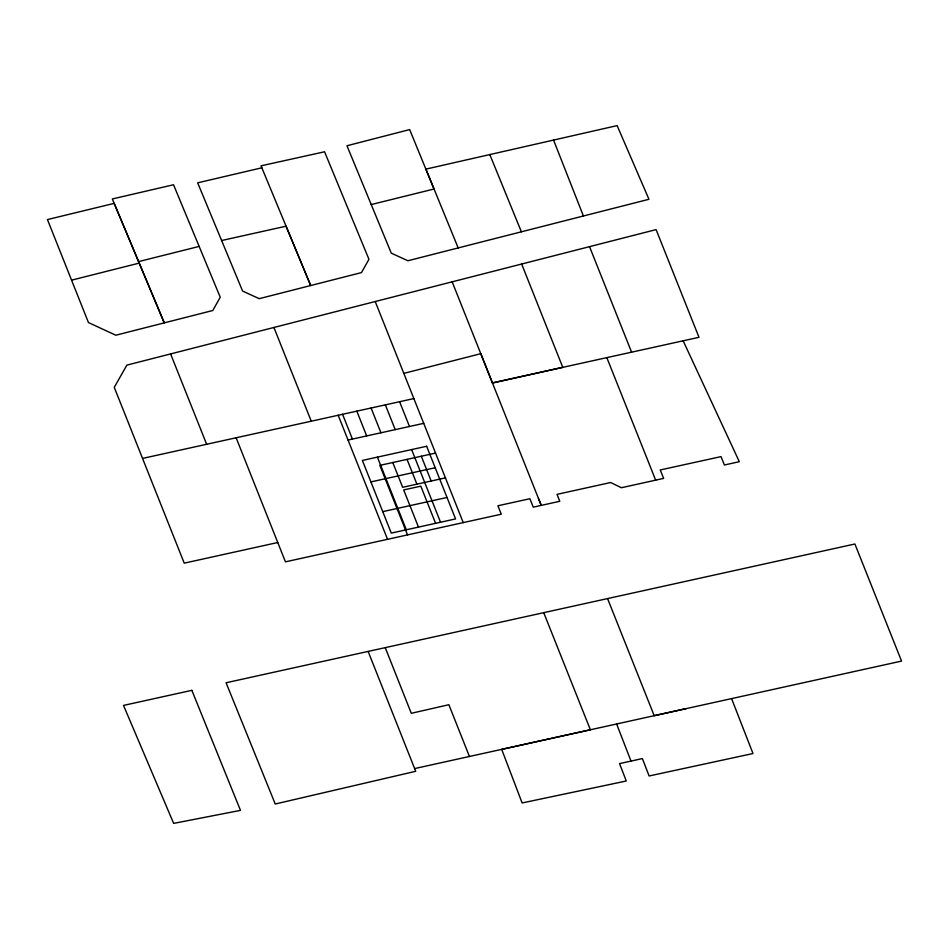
<?xml version="1.0" encoding="UTF-8"?>
<svg xmlns="http://www.w3.org/2000/svg" width="949" height="949" viewBox="0 0 949 949"><rect width="100%" height="100%" fill="white"/><g stroke="black" fill="none" stroke-linecap="round" stroke-linejoin="round"><path stroke-width="1.42" d="M492.412 382.874L698.998 337.31L656.103 229.611L126.893 365.116L114.26 387.346L184.236 563.16L277.784 542.508M371.225 204.557L434.037 189.005L409.66 129.586L346.966 145.755L391.261 253.134L407.868 260.761L648.95 199.278L617.135 125.612L425.899 169.124L458.189 247.926M403.823 373.384L480.787 353.692L541.238 505.39L559.791 501.286L557.016 494.358L610.67 482.519L621.381 487.739L663.636 478.391L660.255 469.957L721.038 456.611L724.407 464.998L739.318 461.688L683.15 340.798M71.578 280.157L139.218 263.11M138.613 261.592L199.148 246.42L220.239 297.239L212.801 310.501L115.79 335.222L88.447 322.553L47.45 219.575L114.177 203.371L164.26 322.838L112.326 198.958L173.537 184.758L199.148 246.42M261.853 167.795L197.665 182.837L242.6 291.046L259.219 298.674L361.462 272.588L368.947 259.314L324.57 151.781L261.034 165.838L310.691 285.554L286.076 226.194L221.639 240.524M236.135 437.774L285.447 561.844L501.286 514.204L497.905 505.77L529.886 498.723L533.255 507.157L541.238 505.39L538.463 498.462M731.572 698.594L752.996 753.53L649.116 775.974L642.378 758.583L619.543 763.613L626.281 781.003L522.128 802.949L501.701 749.39L590.373 729.769L543.73 612.674M142.587 458.414L413.871 398.568M348.046 440.039L423.74 423.349M435.567 453.088L379.849 465.378L407.524 534.928M370.917 481.902L435.188 467.727M445.437 477.869L402.649 487.3L392.779 462.519M382.744 511.641L447.026 497.466M414.618 768.583L901.55 661.085L854.895 544.002L226.076 682.77L275.246 804.005L415.709 771.288L368.141 651.429M686.008 708.654L654.205 715.688L607.562 598.594M489.814 154.58L521.369 231.77M589.531 246.633L631.583 352.174M606.838 357.654L655.664 480.158M521.653 264.012L562.769 367.334L492.484 383.064L452.163 281.817M375.211 301.509L463.242 522.626M399.612 401.712L409.47 426.492M421.309 456.232L431.166 481.013M411.629 449.577L440.538 522.247M435.603 523.326L420.81 486.161L403.693 489.933L418.485 527.11M385.353 404.855L395.211 429.636M407.05 459.375L416.908 484.156M371.083 407.999L380.952 432.78M377.394 457.121L406.314 529.791M356.824 411.142L366.682 435.935M342.565 414.298L352.423 439.079M338.188 415.259L387.56 539.329M273.929 327.476L311.248 421.202M170.595 353.906L206.645 444.274M469.435 756.507L448.877 704.716L411.297 713.304L385.247 647.645M553.564 140.084L583.398 215.969M616.625 723.968L630.99 761.062M426.647 446.267L362.376 460.443L391.285 533.101L455.567 518.925L426.647 446.267M191.852 690.338L123.512 705.415L173.655 823.388L240.477 810.375L191.852 690.338"/></g></svg>
